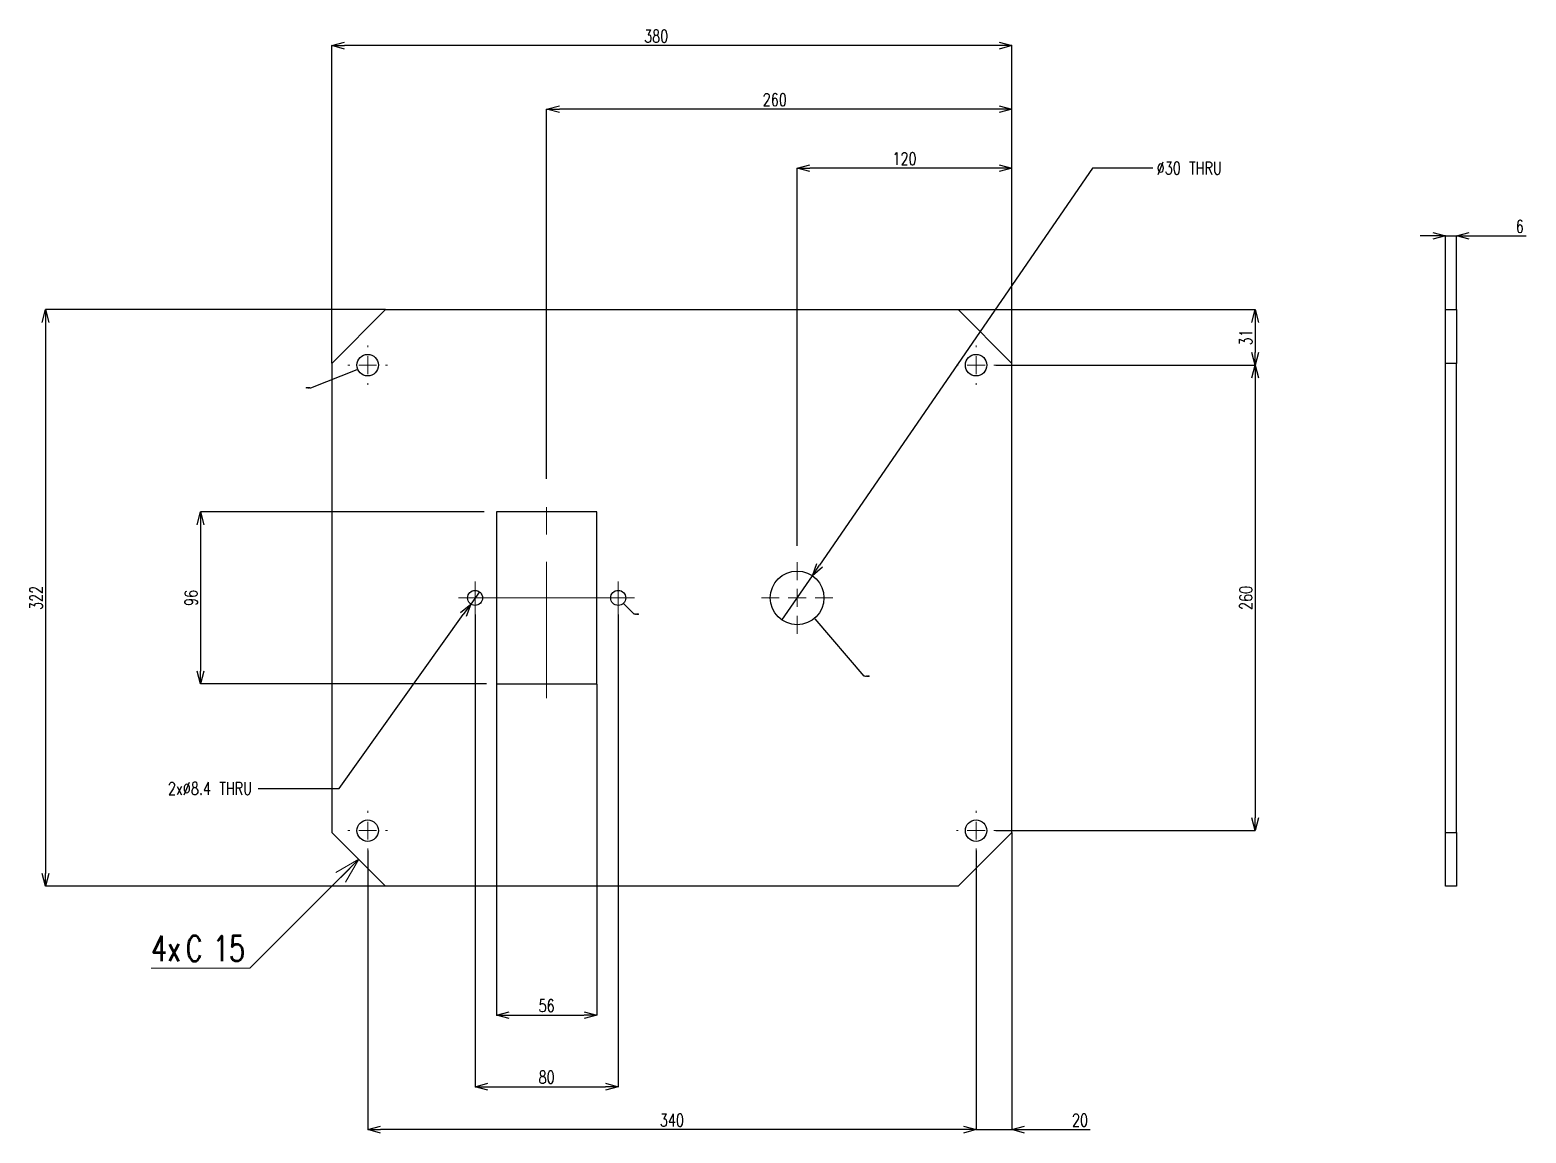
# Model space of a CAD drawing. Extents: x -738 to 1289, y -756 to 880.
# Drawn here: x -737.6 to -319.6, y 201.9 to 510 of the extents above; entities that cross this region are included whole.
import ezdxf

# ---------------------------------------------------------------- set-up
doc = ezdxf.new("R2010")
doc.units = 0
doc.header["$LTSCALE"] = 3
doc.header["$MEASUREMENT"] = 0
doc.linetypes.add('CENTERX2', pattern=[20.32, 12.7, -2.54, 2.54, -2.54])
doc.layers.get('0').update_dxf_attribs({"linetype": 'CONTINUOUS'})
doc.layers.get('Defpoints').update_dxf_attribs({"linetype": 'CONTINUOUS'})
doc.styles.add('SLDTEXTSTYLE0', font='TXT', dxfattribs={"width": 0.75, "bigfont": 'bigfont'})
doc.styles.get("Standard").update_dxf_attribs({"font": 'txt', "bigfont": 'bigfont.shx'})
doc.dimstyles.new('SLDDIMSTYLE0', dxfattribs={"dimtxt": 3.5, "dimasz": 3.556, "dimexe": 0, "dimexo": 0.0625, "dimgap": 0.875, "dimtad": 1, "dimdec": 0, "dimlfac": 2, "dimrnd": 1e-09, "dimzin": 12, "dimdsep": 46, "dimtxsty": 'SLDTEXTSTYLE0', "dimblk1": 'OPEN30', "dimblk2": 'OPEN30', "dimsah": 1, "dimcen": 0.09, "dimadec": 0, "dimazin": 3, "dimtfac": 1, "dimtdec": 0, "dimtofl": 0, "dimtmove": 0, "dimatfit": 3, "dimldrblk": 'OPEN30', "dimfxl": 1, "dimfrac": 2, "dimtolj": 1, "dimtzin": 12, "dimarcsym": 0})
doc.dimstyles.new('SLDDIMSTYLE1', dxfattribs={"dimtxt": 3.5, "dimasz": 3.556, "dimexe": 0, "dimexo": 0.0625, "dimgap": 0.875, "dimtad": 1, "dimdec": 0, "dimlfac": 2, "dimrnd": 1e-09, "dimzin": 12, "dimdsep": 46, "dimtxsty": 'SLDTEXTSTYLE0', "dimblk1": 'OPEN30', "dimblk2": 'OPEN30', "dimsah": 1, "dimcen": 0.09, "dimadec": 0, "dimazin": 3, "dimtfac": 1, "dimtdec": 0, "dimtmove": 0, "dimatfit": 0, "dimldrblk": 'OPEN30', "dimfxl": 1, "dimfrac": 2, "dimtolj": 1, "dimtzin": 12, "dimarcsym": 0})
doc.dimstyles.new('SLDDIMSTYLE2', dxfattribs={"dimtxt": 3.5, "dimasz": 3.556, "dimexe": 0, "dimexo": 0.0625, "dimgap": 0.875, "dimtad": 1, "dimdec": 1, "dimlfac": 2, "dimrnd": 1e-09, "dimzin": 12, "dimdsep": 46, "dimtxsty": 'SLDTEXTSTYLE0', "dimblk1": 'OPEN30', "dimblk2": 'OPEN30', "dimsah": 1, "dimcen": 0.09, "dimadec": 0, "dimazin": 3, "dimtfac": 1, "dimtdec": 0, "dimtofl": 0, "dimtmove": 0, "dimatfit": 3, "dimldrblk": 'OPEN30', "dimfxl": 1, "dimfrac": 2, "dimtolj": 1, "dimtzin": 12, "dimarcsym": 0})
doc.dimstyles.new('SLDDIMSTYLE4', dxfattribs={"dimtxt": 3.5, "dimasz": 3.556, "dimexe": 0, "dimexo": 0.0625, "dimgap": 0.875, "dimtad": 0, "dimtih": 1, "dimtoh": 1, "dimdec": 1, "dimlfac": 2, "dimrnd": 1e-09, "dimzin": 12, "dimdsep": 46, "dimtxsty": 'SLDTEXTSTYLE0', "dimblk1": 'NONE', "dimblk2": 'OPEN30', "dimsah": 1, "dimcen": 0, "dimadec": 0, "dimazin": 3, "dimtfac": 1, "dimtdec": 0, "dimtmove": 0, "dimatfit": 3, "dimldrblk": 'NONE', "dimfxl": 1, "dimfrac": 2, "dimtolj": 1, "dimtzin": 12, "dimarcsym": 0})
doc.dimstyles.new('SLDDIMSTYLE5', dxfattribs={"dimtxt": 3.5, "dimasz": 3.556, "dimexe": 0, "dimexo": 0.0625, "dimgap": 0.875, "dimtad": 0, "dimtih": 1, "dimtoh": 1, "dimdec": 0, "dimlfac": 2, "dimrnd": 1e-09, "dimzin": 12, "dimdsep": 46, "dimtxsty": 'SLDTEXTSTYLE0', "dimblk1": 'NONE', "dimblk2": 'OPEN30', "dimsah": 1, "dimcen": 0, "dimadec": 0, "dimazin": 3, "dimtfac": 1, "dimtdec": 0, "dimtmove": 0, "dimatfit": 3, "dimldrblk": 'NONE', "dimfxl": 1, "dimfrac": 2, "dimtolj": 1, "dimtzin": 12, "dimarcsym": 0})
doc.dimstyles.get("Standard").update_dxf_attribs({"dimtxt": 0.18, "dimasz": 0.18, "dimexe": 0.18, "dimexo": 0.0625, "dimgap": 0.09, "dimtad": 0, "dimtih": 1, "dimtoh": 1, "dimdec": 4, "dimzin": 0, "dimdsep": 46, "dimtxsty": 'STANDARD', "dimcen": 0.09, "dimadec": 0, "dimazin": 0, "dimtfac": 1, "dimtdec": 4, "dimtofl": 0, "dimtmove": 0, "dimatfit": 3, "dimfxl": 1, "dimtolj": 1, "dimtzin": 0, "dimarcsym": 0})

# ---------------------------------------------------------------- blocks, each defined once
blk = doc.blocks.new('_Open30')
at = {"color": 0, "linetype": 'ByBlock', "lineweight": -2}
for p, q in [((-1, 0.267949), (0, 0)), ((0, 0), (-1, -0.267949)), ((0, 0), (-1, 0))]:
    blk.add_line(p, q, dxfattribs=at)
blk = doc.blocks.new('*D32')
at = {"color": 0, "linetype": 'Continuous', "lineweight": -2}
for p, q in [((-653.24, 416.95), (-653.24, 505.63)), ((-466.8, 505.63), (-649.68, 505.63)), ((-463.24, 416.95), (-463.24, 505.63))]:
    blk.add_line(p, q, dxfattribs=at)
at = {"layer": 'Defpoints', "color": 0, "linetype": 'Continuous'}
for p in [(-653.24, 505.63), (-653.24, 416.89), (-463.24, 416.89)]:
    blk.add_point(p, dxfattribs=at)
at = {"color": 0, "linetype": 'Continuous', "lineweight": -2, "xscale": 3.556, "yscale": 3.556, "zscale": 3.556, "rotation": 180}
blk.add_blockref('_Open30', (-653.24, 505.63), dxfattribs=at)
at = {"color": 0, "linetype": 'Continuous', "lineweight": -2, "xscale": 3.556, "yscale": 3.556, "zscale": 3.556}
blk.add_blockref('_Open30', (-463.24, 505.63), dxfattribs=at)
at = {"color": 0, "linetype": 'Continuous', "lineweight": 18, "insert": (-562.63, 510.01), "char_height": 3.5, "attachment_point": 2, "style": 'SLDTEXTSTYLE0'}
blk.add_mtext('\\A1;380', dxfattribs=at)
blk = doc.blocks.new('*D33')
at = {"color": 0, "linetype": 'Continuous', "lineweight": -2}
for p, q in [((-638.3, 431.89), (-733.24, 431.89)), ((-733.24, 428.33), (-733.24, 274.45)), ((-638.3, 270.89), (-733.24, 270.89))]:
    blk.add_line(p, q, dxfattribs=at)
at = {"layer": 'Defpoints', "color": 0, "linetype": 'Continuous'}
for p in [(-638.24, 431.89), (-733.24, 270.89), (-638.24, 270.89)]:
    blk.add_point(p, dxfattribs=at)
at = {"color": 0, "linetype": 'Continuous', "lineweight": -2, "xscale": 3.556, "yscale": 3.556, "zscale": 3.556}
for p, rotation in [((-733.24, 431.89), 90), ((-733.24, 270.89), 270)]:
    blk.add_blockref('_Open30', p, dxfattribs=dict(at, rotation=rotation))
at = {"color": 0, "linetype": 'Continuous', "lineweight": 18, "insert": (-737.61, 351.39), "char_height": 3.5, "attachment_point": 2, "rotation": 90, "style": 'SLDTEXTSTYLE0'}
blk.add_mtext('\\A1;322', dxfattribs=at)
blk = doc.blocks.new('*D34')
at = {"color": 0, "linetype": 'Continuous', "lineweight": -2}
for p, q in [((-478.18, 431.89), (-395.24, 431.89)), ((-395.24, 428.33), (-395.24, 419.95)), ((-467.68, 416.39), (-395.24, 416.39))]:
    blk.add_line(p, q, dxfattribs=at)
at = {"layer": 'Defpoints', "color": 0, "linetype": 'Continuous'}
for p in [(-478.24, 431.89), (-467.74, 416.39), (-395.24, 416.39)]:
    blk.add_point(p, dxfattribs=at)
at = {"color": 0, "linetype": 'Continuous', "lineweight": -2, "xscale": 3.556, "yscale": 3.556, "zscale": 3.556}
for p, rotation in [((-395.24, 431.89), 90), ((-395.24, 416.39), 270)]:
    blk.add_blockref('_Open30', p, dxfattribs=dict(at, rotation=rotation))
at = {"color": 0, "linetype": 'Continuous', "lineweight": 18, "insert": (-399.61, 424.14), "char_height": 3.5, "attachment_point": 2, "rotation": 90, "style": 'SLDTEXTSTYLE0'}
blk.add_mtext('\\A1;31', dxfattribs=at)
blk = doc.blocks.new('*D35')
at = {"color": 0, "linetype": 'Continuous', "lineweight": -2}
for p, q in [((-467.68, 416.39), (-395.24, 416.39)), ((-395.24, 412.83), (-395.24, 289.95)), ((-467.68, 286.39), (-395.24, 286.39))]:
    blk.add_line(p, q, dxfattribs=at)
at = {"layer": 'Defpoints', "color": 0, "linetype": 'Continuous'}
for p in [(-467.74, 416.39), (-467.74, 286.39), (-395.24, 286.39)]:
    blk.add_point(p, dxfattribs=at)
at = {"color": 0, "linetype": 'Continuous', "lineweight": -2, "xscale": 3.556, "yscale": 3.556, "zscale": 3.556}
for p, rotation in [((-395.24, 416.39), 90), ((-395.24, 286.39), 270)]:
    blk.add_blockref('_Open30', p, dxfattribs=dict(at, rotation=rotation))
at = {"color": 0, "linetype": 'Continuous', "lineweight": 18, "insert": (-399.61, 351.39), "char_height": 3.5, "attachment_point": 2, "rotation": 90, "style": 'SLDTEXTSTYLE0'}
blk.add_mtext('\\A1;260', dxfattribs=at)
blk = doc.blocks.new('*D36')
at = {"color": 0, "linetype": 'Continuous', "lineweight": -2}
for p, q in [((-593.24, 384.69), (-593.24, 487.89)), ((-466.8, 487.89), (-589.68, 487.89)), ((-463.24, 416.95), (-463.24, 487.89))]:
    blk.add_line(p, q, dxfattribs=at)
at = {"layer": 'Defpoints', "color": 0, "linetype": 'Continuous'}
for p in [(-593.24, 487.89), (-463.24, 416.89), (-593.24, 384.63)]:
    blk.add_point(p, dxfattribs=at)
at = {"color": 0, "linetype": 'Continuous', "lineweight": -2, "xscale": 3.556, "yscale": 3.556, "zscale": 3.556, "rotation": 180}
blk.add_blockref('_Open30', (-593.24, 487.89), dxfattribs=at)
at = {"color": 0, "linetype": 'Continuous', "lineweight": -2, "xscale": 3.556, "yscale": 3.556, "zscale": 3.556}
blk.add_blockref('_Open30', (-463.24, 487.89), dxfattribs=at)
at = {"color": 0, "linetype": 'Continuous', "lineweight": 18, "insert": (-529.49, 492.27), "char_height": 3.5, "attachment_point": 2, "style": 'SLDTEXTSTYLE0'}
blk.add_mtext('\\A1;260', dxfattribs=at)
blk = doc.blocks.new('*D37')
at = {"color": 0, "linetype": 'Continuous', "lineweight": -2}
for p, q in [((-523.24, 365.94), (-523.24, 471.42)), ((-466.8, 471.42), (-519.68, 471.42)), ((-463.24, 416.95), (-463.24, 471.42))]:
    blk.add_line(p, q, dxfattribs=at)
at = {"layer": 'Defpoints', "color": 0, "linetype": 'Continuous'}
for p in [(-523.24, 471.42), (-463.24, 416.89), (-523.24, 365.88)]:
    blk.add_point(p, dxfattribs=at)
at = {"color": 0, "linetype": 'Continuous', "lineweight": -2, "xscale": 3.556, "yscale": 3.556, "zscale": 3.556, "rotation": 180}
blk.add_blockref('_Open30', (-523.24, 471.42), dxfattribs=at)
at = {"color": 0, "linetype": 'Continuous', "lineweight": -2, "xscale": 3.556, "yscale": 3.556, "zscale": 3.556}
blk.add_blockref('_Open30', (-463.24, 471.42), dxfattribs=at)
at = {"color": 0, "linetype": 'Continuous', "lineweight": 18, "insert": (-493.24, 475.79), "char_height": 3.5, "attachment_point": 2, "style": 'SLDTEXTSTYLE0'}
blk.add_mtext('\\A1;120', dxfattribs=at)
blk = doc.blocks.new('*D38')
at = {"color": 0, "linetype": 'Continuous', "lineweight": -2}
for p, q in [((-607.24, 327.33), (-607.24, 234.88)), ((-579.24, 327.33), (-579.24, 234.88)), ((-603.68, 234.88), (-582.8, 234.88))]:
    blk.add_line(p, q, dxfattribs=at)
at = {"layer": 'Defpoints', "color": 0, "linetype": 'Continuous'}
for p in [(-607.24, 327.39), (-579.24, 327.39), (-579.24, 234.88)]:
    blk.add_point(p, dxfattribs=at)
at = {"color": 0, "linetype": 'Continuous', "lineweight": -2, "xscale": 3.556, "yscale": 3.556, "zscale": 3.556, "rotation": 180}
blk.add_blockref('_Open30', (-607.24, 234.88), dxfattribs=at)
at = {"color": 0, "linetype": 'Continuous', "lineweight": -2, "xscale": 3.556, "yscale": 3.556, "zscale": 3.556}
blk.add_blockref('_Open30', (-579.24, 234.88), dxfattribs=at)
at = {"color": 0, "linetype": 'Continuous', "lineweight": 18, "insert": (-593.24, 239.25), "char_height": 3.5, "attachment_point": 2, "style": 'SLDTEXTSTYLE0'}
blk.add_mtext('\\A1;56', dxfattribs=at)
blk = doc.blocks.new('*D39')
at = {"color": 0, "linetype": 'Continuous', "lineweight": -2}
for p, q in [((-613.24, 346.73), (-613.24, 214.89)), ((-573.24, 346.73), (-573.24, 214.89)), ((-609.68, 214.89), (-576.8, 214.89))]:
    blk.add_line(p, q, dxfattribs=at)
at = {"layer": 'Defpoints', "color": 0, "linetype": 'Continuous'}
for p in [(-613.24, 346.79), (-573.24, 346.79), (-573.24, 214.89)]:
    blk.add_point(p, dxfattribs=at)
at = {"color": 0, "linetype": 'Continuous', "lineweight": -2, "xscale": 3.556, "yscale": 3.556, "zscale": 3.556, "rotation": 180}
blk.add_blockref('_Open30', (-613.24, 214.89), dxfattribs=at)
at = {"color": 0, "linetype": 'Continuous', "lineweight": -2, "xscale": 3.556, "yscale": 3.556, "zscale": 3.556}
blk.add_blockref('_Open30', (-573.24, 214.89), dxfattribs=at)
at = {"color": 0, "linetype": 'Continuous', "lineweight": 18, "insert": (-593.24, 219.27), "char_height": 3.5, "attachment_point": 2, "style": 'SLDTEXTSTYLE0'}
blk.add_mtext('\\A1;80', dxfattribs=at)
blk = doc.blocks.new('*D40')
at = {"color": 0, "linetype": 'Continuous', "lineweight": -2}
for p, q in [((-610.66, 375.39), (-689.96, 375.39)), ((-689.96, 371.83), (-689.96, 330.95)), ((-610, 327.39), (-689.96, 327.39))]:
    blk.add_line(p, q, dxfattribs=at)
at = {"layer": 'Defpoints', "color": 0, "linetype": 'Continuous'}
for p in [(-610.6, 375.39), (-689.96, 327.39), (-609.94, 327.39)]:
    blk.add_point(p, dxfattribs=at)
at = {"color": 0, "linetype": 'Continuous', "lineweight": -2, "xscale": 3.556, "yscale": 3.556, "zscale": 3.556}
for p, rotation in [((-689.96, 375.39), 90), ((-689.96, 327.39), 270)]:
    blk.add_blockref('_Open30', p, dxfattribs=dict(at, rotation=rotation))
at = {"color": 0, "linetype": 'Continuous', "lineweight": 18, "insert": (-694.33, 351.39), "char_height": 3.5, "attachment_point": 2, "rotation": 90, "style": 'SLDTEXTSTYLE0'}
blk.add_mtext('\\A1;96', dxfattribs=at)
blk = doc.blocks.new('*D41')
at = {"color": 0, "linetype": 'Continuous', "lineweight": -2}
for p, q in [((-612.02, 353.1), (-614.46, 349.68)), ((-651.2, 298.16), (-616.52, 346.79)), ((-673.83, 298.16), (-651.2, 298.16))]:
    blk.add_line(p, q, dxfattribs=at)
at = {"layer": 'Defpoints', "color": 0, "linetype": 'Continuous'}
for p in [(-612.02, 353.1), (-614.46, 349.68)]:
    blk.add_point(p, dxfattribs=at)
at = {"color": 0, "linetype": 'Continuous', "lineweight": -2, "xscale": 3.556, "yscale": 3.556, "zscale": 3.556, "rotation": 54.50832319438864}
blk.add_blockref('_Open30', (-614.46, 349.68), dxfattribs=at)
at = {"color": 0, "linetype": 'Continuous', "lineweight": 18, "insert": (-687.31, 298.16), "char_height": 3.5, "attachment_point": 5, "style": 'SLDTEXTSTYLE0'}
blk.add_mtext('\\A1;2x∅8.4 THRU', dxfattribs=at)
blk = doc.blocks.new('_None')
blk = doc.blocks.new('*D42')
at = {"color": 0, "linetype": 'Continuous', "lineweight": -2}
for p, q in [((-463.24, 285.83), (-463.24, 202.89)), ((-473.24, 280.83), (-473.24, 202.89)), ((-476.8, 202.89), (-480.35, 202.89)), ((-473.24, 202.89), (-463.24, 202.89)), ((-459.68, 202.89), (-441.36, 202.89))]:
    blk.add_line(p, q, dxfattribs=at)
at = {"layer": 'Defpoints', "color": 0, "linetype": 'Continuous'}
for p in [(-463.24, 285.89), (-473.24, 280.89), (-473.24, 202.89)]:
    blk.add_point(p, dxfattribs=at)
at = {"color": 0, "linetype": 'Continuous', "lineweight": -2, "xscale": 3.556, "yscale": 3.556, "zscale": 3.556}
blk.add_blockref('_Open30', (-473.24, 202.89), dxfattribs=at)
at = {"color": 0, "linetype": 'Continuous', "lineweight": -2, "xscale": 3.556, "yscale": 3.556, "zscale": 3.556, "rotation": 180}
blk.add_blockref('_Open30', (-463.24, 202.89), dxfattribs=at)
at = {"color": 0, "linetype": 'Continuous', "lineweight": 18, "insert": (-444.2, 207.27), "char_height": 3.5, "attachment_point": 2, "style": 'SLDTEXTSTYLE0'}
blk.add_mtext('\\A1;20', dxfattribs=at)
blk = doc.blocks.new('*D43')
at = {"color": 0, "linetype": 'Continuous', "lineweight": -2}
for p, q in [((-643.24, 280.83), (-643.24, 202.89)), ((-473.24, 280.83), (-473.24, 202.89)), ((-476.8, 202.89), (-639.68, 202.89))]:
    blk.add_line(p, q, dxfattribs=at)
at = {"layer": 'Defpoints', "color": 0, "linetype": 'Continuous'}
for p in [(-643.24, 280.89), (-473.24, 280.89), (-643.24, 202.89)]:
    blk.add_point(p, dxfattribs=at)
at = {"color": 0, "linetype": 'Continuous', "lineweight": -2, "xscale": 3.556, "yscale": 3.556, "zscale": 3.556, "rotation": 180}
blk.add_blockref('_Open30', (-643.24, 202.89), dxfattribs=at)
at = {"color": 0, "linetype": 'Continuous', "lineweight": -2, "xscale": 3.556, "yscale": 3.556, "zscale": 3.556}
blk.add_blockref('_Open30', (-473.24, 202.89), dxfattribs=at)
at = {"color": 0, "linetype": 'Continuous', "lineweight": 18, "insert": (-558.24, 207.27), "char_height": 3.5, "attachment_point": 2, "style": 'SLDTEXTSTYLE0'}
blk.add_mtext('\\A1;340', dxfattribs=at)
blk = doc.blocks.new('*D44')
at = {"color": 0, "linetype": 'Continuous', "lineweight": -2}
for p, q in [((-440.75, 471.42), (-516.98, 360.5)), ((-423.88, 471.42), (-440.75, 471.42)), ((-527.49, 345.21), (-518.99, 357.57))]:
    blk.add_line(p, q, dxfattribs=at)
at = {"layer": 'Defpoints', "color": 0, "linetype": 'Continuous'}
for p in [(-518.99, 357.57), (-527.49, 345.21)]:
    blk.add_point(p, dxfattribs=at)
at = {"color": 0, "linetype": 'Continuous', "lineweight": -2, "xscale": 3.556, "yscale": 3.556, "zscale": 3.556, "rotation": 235.499844030869}
blk.add_blockref('_Open30', (-518.99, 357.57), dxfattribs=at)
at = {"color": 0, "linetype": 'Continuous', "lineweight": 18, "insert": (-413.68, 471.42), "char_height": 3.5, "attachment_point": 5, "style": 'SLDTEXTSTYLE0'}
blk.add_mtext('\\A1;∅30 THRU', dxfattribs=at)
blk = doc.blocks.new('SW_CHAMFER_DIMENSION_0')
at = {"color": 0, "linetype": 'Continuous', "lineweight": 18}
for p, q in [((29, 15.21), (13.79, 0)), ((13.79, 0), (0, 0))]:
    blk.add_line(p, q, dxfattribs=at)
at = {"color": 0, "linetype": 'Continuous', "lineweight": 18, "xscale": 3.556, "yscale": 3.556, "rotation": 45}
blk.add_blockref('_Open30', (29, 15.21, -0.75), dxfattribs=at)
at = {"color": 0, "linetype": 'Continuous', "lineweight": 18, "char_height": 3.5, "attachment_point": 1, "style": 'SLDTEXTSTYLE0'}
for s, insert in [('4x', (0, 4.51)), ('C', (4.83, 4.51)), ('15', (8.62, 4.51))]:
    blk.add_mtext(s, dxfattribs=dict(at, insert=insert))
blk = doc.blocks.new('SW_CENTERMARKSYMBOL_10')
at = {"color": 0, "linetype": 'Continuous', "lineweight": 0}
for p, q in [((0, 2.5), (0, 2.75)), ((-2.5, 0), (-2.75, 0)), ((0, 0), (-1.25, 0)), ((0, 0), (0, 1.25)), ((0, 0), (0, -1.25)), ((0, 0), (1.25, 0)), ((2.5, 0), (2.75, 0)), ((0, -2.5), (0, -2.75))]:
    blk.add_line(p, q, dxfattribs=at)
blk = doc.blocks.new('SW_CENTERMARKSYMBOL_11')
at = {"color": 0, "linetype": 'Continuous', "lineweight": 0}
for p, q in [((0, 2.5), (0, 2.75)), ((-2.5, 0), (-2.75, 0)), ((0, 0), (-1.25, 0)), ((0, 0), (0, 1.25)), ((0, 0), (0, -1.25)), ((0, 0), (1.25, 0)), ((2.5, 0), (2.75, 0)), ((0, -2.5), (0, -2.75))]:
    blk.add_line(p, q, dxfattribs=at)
blk = doc.blocks.new('SW_CENTERMARKSYMBOL_12')
at = {"color": 0, "linetype": 'Continuous', "lineweight": 0}
for p, q in [((0, 2.5), (0, 2.75)), ((-2.5, 0), (-2.75, 0)), ((0, 0), (-1.25, 0)), ((0, 0), (0, 1.25)), ((0, 0), (0, -1.25)), ((0, 0), (1.25, 0)), ((2.5, 0), (2.75, 0)), ((0, -2.5), (0, -2.75))]:
    blk.add_line(p, q, dxfattribs=at)
blk = doc.blocks.new('SW_CENTERMARKSYMBOL_13')
at = {"color": 0, "linetype": 'Continuous', "lineweight": 0}
for p, q in [((0, 2.5), (0, 2.75)), ((-2.5, 0), (-2.75, 0)), ((0, 0), (-1.25, 0)), ((0, 0), (0, 1.25)), ((0, 0), (0, -1.25)), ((0, 0), (1.25, 0)), ((2.5, 0), (2.75, 0)), ((0, -2.5), (0, -2.75))]:
    blk.add_line(p, q, dxfattribs=at)
blk = doc.blocks.new('SW_CENTERMARKSYMBOL_14')
at = {"color": 0, "linetype": 'Continuous', "lineweight": 0}
for p, q in [((0, 1.25), (0, 2.3)), ((-1.25, 0), (-2.3, 0)), ((0, 0), (-1.25, 0)), ((0, 0), (0, 1.25)), ((0, 0), (0, -1.25)), ((0, 0), (1.25, 0)), ((1.25, 0), (2.3, 0)), ((0, -1.25), (0, -2.3))]:
    blk.add_line(p, q, dxfattribs=at)
blk = doc.blocks.new('SW_CENTERMARKSYMBOL_15')
at = {"color": 0, "linetype": 'Continuous', "lineweight": 0}
for p, q in [((0, 1.25), (0, 2.3)), ((-1.25, 0), (-2.3, 0)), ((0, 0), (-1.25, 0)), ((0, 0), (0, 1.25)), ((0, 0), (0, -1.25)), ((0, 0), (1.25, 0)), ((1.25, 0), (2.3, 0)), ((0, -1.25), (0, -2.3))]:
    blk.add_line(p, q, dxfattribs=at)
blk = doc.blocks.new('SW_CENTERMARKSYMBOL_17')
at = {"color": 0, "linetype": 'Continuous', "lineweight": 0}
for p, q in [((0, 2.5), (0, 5)), ((-2.5, 0), (-5, 0)), ((0, 0), (-1.25, 0)), ((0, 0), (0, 1.25)), ((0, 0), (0, -1.25)), ((0, 0), (1.25, 0)), ((2.5, 0), (5, 0)), ((0, -2.5), (0, -5))]:
    blk.add_line(p, q, dxfattribs=at)
blk = doc.blocks.new('*D45')
at = {"color": 0, "linetype": 'Continuous', "lineweight": -2}
for p, q in [((-345.59, 452.53), (-349.15, 452.53)), ((-342.04, 431.95), (-342.04, 452.53)), ((-342.04, 452.53), (-339.04, 452.53)), ((-339.04, 431.95), (-339.04, 452.53)), ((-335.48, 452.53), (-319.56, 452.53))]:
    blk.add_line(p, q, dxfattribs=at)
at = {"layer": 'Defpoints', "color": 0, "linetype": 'Continuous'}
for p in [(-339.04, 452.53), (-342.04, 431.89), (-339.04, 431.89)]:
    blk.add_point(p, dxfattribs=at)
at = {"color": 0, "linetype": 'Continuous', "lineweight": -2, "xscale": 3.556, "yscale": 3.556, "zscale": 3.556}
blk.add_blockref('_Open30', (-342.04, 452.53), dxfattribs=at)
at = {"color": 0, "linetype": 'Continuous', "lineweight": -2, "xscale": 3.556, "yscale": 3.556, "zscale": 3.556, "rotation": 180}
blk.add_blockref('_Open30', (-339.04, 452.53), dxfattribs=at)
at = {"color": 0, "linetype": 'Continuous', "lineweight": 18, "insert": (-321.31, 456.9), "char_height": 3.5, "attachment_point": 2, "style": 'SLDTEXTSTYLE0'}
blk.add_mtext('\\A1;6', dxfattribs=at)
blk = doc.blocks.new('*D54')
at = {"color": 0, "linetype": 'Continuous', "lineweight": -2}
for p, q in [((-523.33, 351.39), (-523.15, 351.39)), ((-523.24, 351.3), (-523.24, 351.48)), ((-504.5, 329.52), (-518.24, 345.56)), ((-504.32, 329.52), (-504.5, 329.52))]:
    blk.add_line(p, q, dxfattribs=at)
at = {"color": 0, "linetype": 'Continuous'}
blk.add_solid([(-518.22, 345.58), (-518.27, 345.54), (-518.36, 345.69)], dxfattribs=at)
at = {"layer": 'Defpoints', "color": 0, "linetype": 'Continuous'}
for p in [(-528.12, 357.09), (-518.36, 345.69)]:
    blk.add_point(p, dxfattribs=at)
at = {"color": 0, "linetype": 'Continuous', "insert": (-503.69, 329.52), "char_height": 0.18, "attachment_point": 5}
blk.add_mtext('\\A1;∅15.0000', dxfattribs=at)
blk = doc.blocks.new('*D55')
at = {"color": 0, "linetype": 'Continuous', "lineweight": -2}
for p, q in [((-573.33, 351.39), (-573.15, 351.39)), ((-573.24, 351.3), (-573.24, 351.48)), ((-568.79, 346.85), (-571.64, 349.76)), ((-568.61, 346.85), (-568.79, 346.85))]:
    blk.add_line(p, q, dxfattribs=at)
at = {"color": 0, "linetype": 'Continuous'}
blk.add_solid([(-571.62, 349.78), (-571.67, 349.74), (-571.77, 349.89)], dxfattribs=at)
at = {"layer": 'Defpoints', "color": 0, "linetype": 'Continuous'}
for p in [(-574.71, 352.89), (-571.77, 349.89)]:
    blk.add_point(p, dxfattribs=at)
at = {"color": 0, "linetype": 'Continuous', "insert": (-568.03, 346.85), "char_height": 0.18, "attachment_point": 5}
blk.add_mtext('\\A1;∅4.2000', dxfattribs=at)
blk = doc.blocks.new('*D56')
at = {"color": 0, "linetype": 'Continuous', "lineweight": -2}
for p, q in [((-659.17, 410.07), (-646.2, 415.22)), ((-643.33, 416.39), (-643.15, 416.39)), ((-643.24, 416.3), (-643.24, 416.48)), ((-659.35, 410.07), (-659.17, 410.07))]:
    blk.add_line(p, q, dxfattribs=at)
at = {"color": 0, "linetype": 'Continuous'}
blk.add_solid([(-646.21, 415.24), (-646.18, 415.19), (-646.03, 415.28)], dxfattribs=at)
at = {"layer": 'Defpoints', "color": 0, "linetype": 'Continuous'}
for p in [(-646.03, 415.28), (-640.45, 417.5)]:
    blk.add_point(p, dxfattribs=at)
at = {"color": 0, "linetype": 'Continuous', "insert": (-659.92, 410.07), "char_height": 0.18, "attachment_point": 5}
blk.add_mtext('\\A1;∅6.0000', dxfattribs=at)

msp = doc.modelspace()

# ---------------------------------------------------------------- linework, layer by layer
at = {"color": 7, "linetype": 'Continuous', "lineweight": 25}
for p, q in [((-638.23964, 431.89018), (-653.23964, 416.89018)), ((-638.23964, 431.89018), (-478.23964, 431.89018)), ((-463.23964, 416.89018), (-478.23964, 431.89018)), ((-342.03775, 431.89018), (-339.03775, 431.89018)), ((-342.03775, 416.89018), (-342.03775, 431.89018)), ((-339.03775, 431.89018), (-339.03775, 416.89018)), ((-653.23964, 416.89018), (-653.23964, 285.89018)), ((-463.23964, 285.89018), (-463.23964, 416.89018)), ((-339.03775, 416.89018), (-342.03775, 416.89018)), ((-342.03775, 285.89018), (-342.03775, 416.89018)), ((-339.03775, 285.89018), (-339.03775, 416.89018)), ((-579.23964, 375.39018), (-607.23964, 375.39018)), ((-607.23964, 375.39018), (-607.23964, 327.39018)), ((-579.23964, 327.39018), (-579.23964, 375.39018)), ((-607.23964, 327.39018), (-579.23964, 327.39018)), ((-653.23964, 285.89018), (-638.23964, 270.89018)), ((-478.23964, 270.89018), (-463.23964, 285.89018)), ((-342.03775, 285.89018), (-339.03775, 285.89018)), ((-342.03775, 270.89018), (-342.03775, 285.89018)), ((-339.03775, 285.89018), (-339.03775, 270.89018)), ((-478.23964, 270.89018), (-638.23964, 270.89018)), ((-339.03775, 270.89018), (-342.03775, 270.89018))]:
    msp.add_line(p, q, dxfattribs=at)
at = {"color": 7, "linetype": 'CENTERX2', "lineweight": 18}
for p, q in [((-593.23964, 323.39018), (-593.23964, 379.39018)), ((-611.23964, 351.39018), (-575.23964, 351.39018))]:
    msp.add_line(p, q, dxfattribs=at)
at = {"color": 7, "linetype": 'Continuous', "lineweight": 25}
for centre, radius in [((-643.23964, 416.39018), 3), ((-473.23964, 416.39018), 3), ((-523.23964, 351.39018), 7.5), ((-613.23964, 351.39018), 2.1), ((-573.23964, 351.39018), 2.1), ((-643.23964, 286.39018), 3), ((-473.23964, 286.39018), 3)]:
    msp.add_circle(centre, radius, dxfattribs=at)

# ---------------------------------------------------------------- block references
at = {"color": 7, "linetype": 'Continuous', "lineweight": 0, "xscale": 2, "yscale": 2, "zscale": 2}
for name, p in [('SW_CENTERMARKSYMBOL_10', (-643.23964, 416.39018)), ('SW_CENTERMARKSYMBOL_12', (-473.23964, 416.39018)), ('SW_CENTERMARKSYMBOL_17', (-523.23964, 351.39018)), ('SW_CENTERMARKSYMBOL_14', (-613.23964, 351.39018)), ('SW_CENTERMARKSYMBOL_15', (-573.23964, 351.39018)), ('SW_CENTERMARKSYMBOL_11', (-643.23964, 286.39018)), ('SW_CENTERMARKSYMBOL_13', (-473.23964, 286.39018))]:
    msp.add_blockref(name, p, dxfattribs=at)
at = {"color": 7, "linetype": 'Continuous', "lineweight": 18, "xscale": 2, "yscale": 2, "zscale": 2}
msp.add_blockref('SW_CHAMFER_DIMENSION_0', (-703.74861, 247.96314), dxfattribs=at)

# ---------------------------------------------------------------- dimensions: what is measured, and where the dimension line sits
at = {"color": 7, "linetype": 'Continuous', "lineweight": 18}
for base, p1, p2, dimstyle, picture, middle in [((-653.23964, 505.63134), (-463.23964, 416.89018), (-653.23964, 416.89018), 'SLDDIMSTYLE0', '*D32', (-562.63148, 505.63134)), ((-593.23964, 487.89018), (-463.23964, 416.89018), (-593.23964, 384.6306), 'SLDDIMSTYLE2', '*D36', (-529.48964, 487.89018)), ((-523.23964, 471.41703), (-463.23964, 416.89018), (-523.23964, 365.88058), 'SLDDIMSTYLE0', '*D37', (-493.23964, 471.41703)), ((-339.03775, 452.52928), (-342.03775, 431.89018), (-339.03775, 431.89018), 'SLDDIMSTYLE1', '*D45', (-321.31375, 452.52928)), ((-573.23964, 214.89018), (-613.23964, 346.79018), (-573.23964, 346.79018), 'SLDDIMSTYLE0', '*D39', (-593.23964, 214.89018)), ((-579.23964, 234.87539), (-607.23964, 327.39018), (-579.23964, 327.39018), 'SLDDIMSTYLE0', '*D38', (-593.23964, 234.87539)), ((-473.23964, 202.89018), (-463.23964, 285.89018), (-473.23964, 280.89018), 'SLDDIMSTYLE1', '*D42', (-444.20314, 202.89018)), ((-643.23964, 202.89018), (-473.23964, 280.89018), (-643.23964, 280.89018), 'SLDDIMSTYLE0', '*D43', (-558.23964, 202.89018))]:
    dim = msp.add_linear_dim(base=base, p1=p1, p2=p2, dimstyle=dimstyle, dxfattribs=at)
    dim.commit()
    dim.dimension.update_dxf_attribs({"geometry": picture, "text_midpoint": middle, "dimtype": 160})
for p1, p2, text, dimstyle, picture, middle in [((-527.4877, 345.20924), (-518.99157, 357.57111), '<> THRU', 'SLDDIMSTYLE5', '*D44', (-413.68498, 471.41703)), ((-612.02041, 353.1), (-614.45886, 349.68036), '2x<> THRU', 'SLDDIMSTYLE4', '*D41', (-687.30586, 298.15801))]:
    dim = msp.add_diameter_dim_2p(p1=p1, p2=p2, text=text, dimstyle=dimstyle, dxfattribs=at)
    dim.commit()
    dim.dimension.update_dxf_attribs({"geometry": picture, "text_midpoint": middle, "dimtype": 163})
for base, p1, p2, dimstyle, picture, middle in [((-733.23964, 270.89018), (-638.23964, 431.89018), (-638.23964, 270.89018), 'SLDDIMSTYLE0', '*D33', (-733.23964, 351.39018)), ((-395.23964, 416.39018), (-478.23964, 431.89018), (-467.73964, 416.39018), 'SLDDIMSTYLE1', '*D34', (-395.23964, 424.14018)), ((-395.23964, 286.39018), (-467.73964, 416.39018), (-467.73964, 286.39018), 'SLDDIMSTYLE0', '*D35', (-395.23964, 351.39018)), ((-689.95764, 327.39018), (-610.59908, 375.39018), (-609.93763, 327.39018), 'SLDDIMSTYLE0', '*D40', (-689.95764, 351.39018))]:
    dim = msp.add_linear_dim(base=base, p1=p1, p2=p2, angle=90, dimstyle=dimstyle, dxfattribs=at)
    dim.commit()
    dim.dimension.update_dxf_attribs({"geometry": picture, "text_midpoint": middle, "dimtype": 160})
at = {"linetype": 'Continuous'}
for p1, p2, picture, middle in [((-640.45133, 417.49713), (-646.02794, 415.28322), '*D56', (-659.92126, 410.06533)), ((-528.11878, 357.08614), (-518.36049, 345.69421), '*D54', (-503.69154, 329.51513)), ((-574.7094, 352.8901), (-571.76987, 349.89025), '*D55', (-568.02936, 346.85367))]:
    dim = msp.add_diameter_dim_2p(p1=p1, p2=p2, dimstyle='Standard', dxfattribs=at)
    dim.commit()
    dim.dimension.update_dxf_attribs({"geometry": picture, "text_midpoint": middle, "dimtype": 163})

doc.saveas('drawing.dxf')
